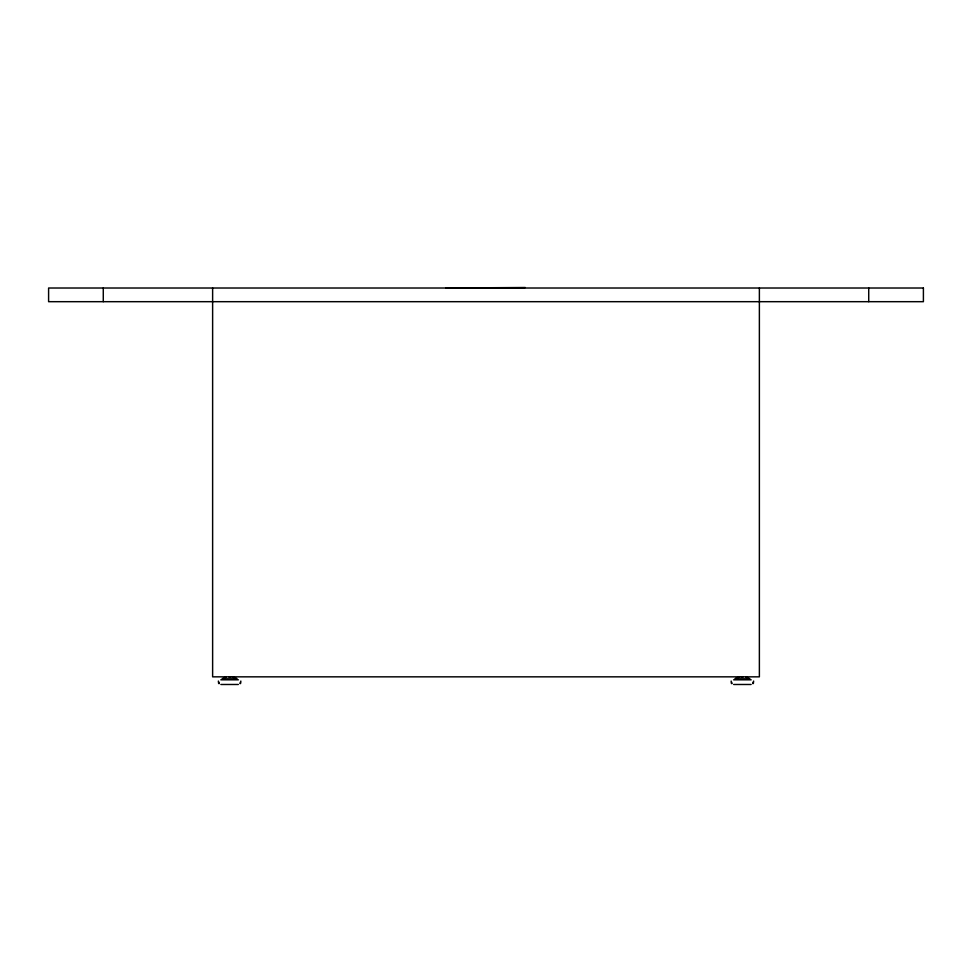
<?xml version="1.0" encoding="UTF-8"?>
<svg xmlns="http://www.w3.org/2000/svg" width="972" height="972" viewBox="0 0 972 972"><rect width="100%" height="100%" fill="white"/><g stroke="black" fill="none" stroke-linecap="round" stroke-linejoin="round"><path stroke-width="1.46" d="M453.973 288.174L516.922 288.174M516.849 288.174L517.578 287.906M218.372 681.044L218.651 683.571M731.163 681.044L731.442 683.571M239.926 683.571L240.449 682.077M240.558 683.571L240.837 681.044M752.717 683.571L753.239 682.077M753.349 683.571L753.628 681.044M223.159 678.14L225.565 677.156M223.791 678.14L226.197 677.156M735.95 678.14L738.356 677.156M736.569 678.14L738.987 677.156M741.964 676.828L740.968 676.84M228.894 676.84L231.032 676.84M525.305 287.518L446.039 288.016M222.029 678.808L237.18 678.808M734.82 678.808L749.971 678.808M220.802 679.817L238.407 679.817M733.593 679.817L751.198 679.817M220.863 684.482L238.347 684.482M733.653 684.482L751.137 684.482M741.964 676.84L743.106 676.84M746.435 677.156L748.841 678.14M745.803 677.156L748.209 678.14M233.645 677.156L236.05 678.14M233.013 677.156L235.431 678.14M731.552 682.077L732.074 683.571M218.761 682.077L219.283 683.571M868.725 288.016L868.725 301.685M759.375 288.016L759.375 676.84L212.625 676.84L212.625 288.016M103.275 288.016L103.275 301.685M923.4 288.016L48.6 288.016L48.6 301.685L923.4 301.685L923.4 288.016"/></g></svg>
